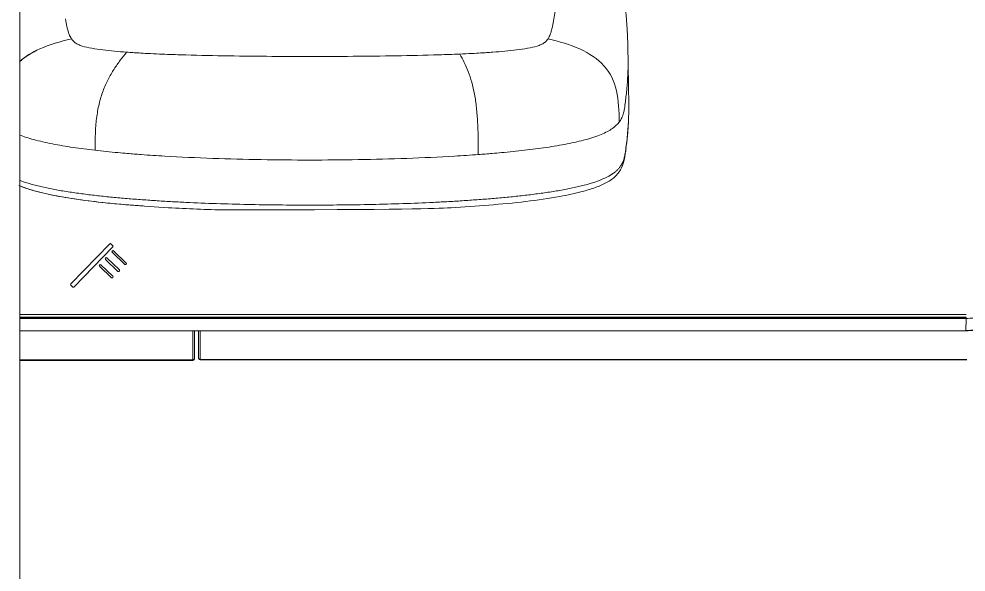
# Model space of a CAD drawing. Header units: millimetres. Extents: x -6909 to -4533, y -2578 to 782.
# Drawn here: x -5924.6 to -5752.5, y 400.2 to 500.8 of the extents above; entities that cross this region are included whole.
import ezdxf

# ---------------------------------------------------------------- set-up
doc = ezdxf.new("R2010")
doc.units = ezdxf.units.MM

msp = doc.modelspace()

# ---------------------------------------------------------------- linework, layer by layer
at = {"linetype": 'Continuous', "lineweight": 18}
for p, q in [((-5924.41, 566.29), (-5924.41, 116.29)), ((-5915.13, 452.62), (-5908.05, 459.92)), ((-5907.83, 459.93), (-5907.47, 459.58)), ((-5907.47, 459.36), (-5914.55, 452.06)), ((-5907.61, 458.59), (-5907.57, 458.63)), ((-5905.32, 456.17), (-5907.6, 458.38)), ((-5907.35, 458.64), (-5905.07, 456.43)), ((-5909.91, 456.07), (-5909.86, 456.12)), ((-5909.65, 456.12), (-5907.47, 454.01)), ((-5908.85, 457.29), (-5908.76, 457.39)), ((-5906.6, 454.9), (-5908.85, 457.08)), ((-5908.55, 457.39), (-5906.3, 455.21)), ((-5905.06, 456.22), (-5905.1, 456.18)), ((-5907.73, 453.75), (-5909.91, 455.86)), ((-5906.3, 455), (-5906.39, 454.91)), ((-5907.47, 453.8), (-5907.51, 453.75)), ((-5914.76, 452.05), (-5915.12, 452.4)), ((-5752.41, 447.09), (-5924.42, 447.09)), ((-5752.41, 446.59), (-5924.42, 446.59)), ((-5924.42, 446.53), (-5752.45, 446.53)), ((-5924.42, 446.51), (-5752.45, 446.51)), ((-5752.45, 446.35), (-5924.42, 446.35)), ((-5752.45, 446.35), (-5752.47, 444.11)), ((-5752.45, 446.53), (-5752.45, 446.53)), ((-5752.45, 446.35), (-5752.45, 446.51)), ((-5752.47, 444.11), (-5924.42, 444.11)), ((-5924.42, 444.1), (-5752.18, 444.1)), ((-5892.96, 438.79), (-5892.96, 444.1)), ((-5892.66, 439.06), (-5892.66, 444.1)), ((-5891.91, 444.1), (-5891.91, 439.14)), ((-5891.91, 442.49), (-5891.91, 444.1)), ((-5891.61, 438.87), (-5891.61, 444.1)), ((-5892.66, 439.01), (-5892.66, 439.06)), ((-5891.91, 439.14), (-5891.91, 439.09)), ((-5891.61, 438.87), (-5891.61, 438.79)), ((-5891.61, 438.87), (-5752.33, 438.87)), ((-5924.41, 438.79), (-5892.96, 438.79)), ((-5892.96, 438.71), (-5924.41, 438.71)), ((-5892.96, 438.71), (-5892.96, 438.79)), ((-5891.61, 438.79), (-5752.33, 438.79))]:
    msp.add_line(p, q, dxfattribs=at)
for centre, radius, start, end in [((-5907.94, 459.82), 0.15, 45.914, 135.914), ((-5907.58, 459.47), 0.15, 315.914, 45.914), ((-5907.5, 458.49), 0.15, 139.0116, 225.914), ((-5907.45, 458.53), 0.15, 45.914, 139.0116), ((-5909.8, 455.97), 0.15, 135.914, 225.914), ((-5909.76, 456.01), 0.15, 45.914, 135.914), ((-5908.74, 457.19), 0.15, 135.914, 225.914), ((-5908.65, 457.28), 0.15, 45.914, 135.914), ((-5905.21, 456.28), 0.15, 225.914, 319.2883), ((-5905.17, 456.32), 0.15, 319.3086, 45.914), ((-5906.5, 455.01), 0.15, 225.914, 314.9808), ((-5906.4, 455.11), 0.15, 314.9808, 45.914), ((-5907.62, 453.86), 0.15, 225.914, 315.914), ((-5907.58, 453.9), 0.15, 315.914, 45.914), ((-5915.02, 452.51), 0.15, 135.914, 225.914), ((-5914.65, 452.16), 0.15, 225.914, 315.914), ((-5892.96, 439.01), 0.3, 270, 0), ((-5891.61, 439.09), 0.3, 180, 270)]:
    msp.add_arc(centre, radius, start, end, dxfattribs=at)
for centre, start_param, end_param in [((-5892.96, 439.06), 1.570796, 3.141593), ((-5891.61, 439.14), 0, 1.570796)]:
    msp.add_ellipse(centre, major_axis=(-0.3, 0), ratio=0.920505, start_param=start_param, end_param=end_param, dxfattribs=at)
for points, knots in [([(-5828.41, 497.23), (-5828.32, 497.36), (-5828.17, 497.64), (-5828.01, 497.98), (-5827.77, 498.7), (-5827.56, 499.62), (-5827.25, 501.31), (-5826.76, 504.45), (-5826.44, 508.7), (-5826.58, 512.72), (-5826.85, 515.07), (-5826.96, 515.85)], [0, 0, 0, 0, 0.026506, 0.053011, 0.079517, 0.120653, 0.188295, 0.32358, 0.594148, 0.864716, 1, 1, 1, 1]), ([(-5916.09, 500.83), (-5916.01, 500.37), (-5915.87, 499.62), (-5915.66, 498.7), (-5915.41, 497.98), (-5915.26, 497.64), (-5915.11, 497.36), (-5915.02, 497.23)], [0, 0, 0, 0, 0.359229, 0.577688, 0.718459, 0.859229, 1, 1, 1, 1]), ([(-5915.02, 497.23), (-5917.03, 496.72), (-5919.02, 496.15), (-5922.18, 494.73), (-5923.44, 493.97), (-5924.47, 493.03)], [0, 0, 0, 0, 0.554554, 0.554554, 1, 1, 1, 1]), ([(-5915.02, 497.23), (-5917.03, 496.72), (-5919.02, 496.15), (-5922.16, 494.75), (-5923.4, 494), (-5924.41, 493.08)], [0, 0, 0, 0, 0.25, 0.25, 0.4471159, 0.4471159, 0.4471159, 0.4471159]), ([(-5915.02, 497.23), (-5914.93, 497.11), (-5914.74, 496.85), (-5914.34, 496.48), (-5913.79, 496.16), (-5912.82, 495.8), (-5911.33, 495.47), (-5909.32, 495.18), (-5907.2, 494.96), (-5905.73, 494.84), (-5904.99, 494.78)], [0, 0, 0, 0, 0.083333, 0.166667, 0.25, 0.333333, 0.5, 0.666667, 0.833333, 1, 1, 1, 1]), ([(-5844.44, 494.44), (-5843.69, 494.48), (-5842.48, 494.53), (-5840.58, 494.64), (-5839.59, 494.7), (-5838.04, 494.81), (-5836.24, 494.96), (-5834.1, 495.18), (-5832.1, 495.47), (-5830.6, 495.8), (-5829.64, 496.16), (-5828.91, 496.59), (-5828.58, 496.98), (-5828.41, 497.23)], [0, 0, 0, 0, 0.087922, 0.148727, 0.209532, 0.270338, 0.391948, 0.513558, 0.635169, 0.756779, 0.817584, 0.87839, 1, 1, 1, 1]), ([(-5828.41, 497.23), (-5826.4, 496.72), (-5824.41, 496.15), (-5820.9, 494.58), (-5819.38, 493.58), (-5817.12, 491.05), (-5816.37, 489.51), (-5815.56, 486.01), (-5815.5, 484.05), (-5815.47, 482.08)], [0, 0, 0, 0, 0.25, 0.25, 0.5, 0.5, 0.75, 0.75, 1, 1, 1, 1]), ([(-5904.99, 494.78), (-5904.62, 494.76), (-5903.83, 494.7), (-5902.84, 494.64), (-5900.95, 494.53), (-5898.5, 494.42), (-5893.89, 494.25), (-5887.44, 494.11), (-5879.59, 494.02), (-5871.71, 494), (-5863.84, 494.02), (-5856, 494.11), (-5849.52, 494.25), (-5845.71, 494.39), (-5844.44, 494.44)], [0, 0, 0, 0, 0.025848, 0.051696, 0.077544, 0.114916, 0.178136, 0.304577, 0.431017, 0.557457, 0.683897, 0.810339, 0.93678, 1, 1, 1, 1]), ([(-5844.44, 494.44), (-5844.17, 493.96), (-5843.63, 492.96), (-5842.88, 491.28), (-5842.25, 489.36), (-5841.74, 487.17), (-5841.39, 484.72), (-5841.18, 482.03), (-5841.09, 479.15), (-5841.09, 477.15), (-5841.08, 476.16)], [0, 0, 0, 0, 0.125, 0.25, 0.375, 0.5, 0.625, 0.75, 0.875, 1, 1, 1, 1]), ([(-5813.87, 494.01), (-5813.87, 493.7), (-5813.85, 491.75), (-5813.97, 488.99), (-5814.3, 486.13), (-5814.49, 484.67), (-5814.66, 483.84), (-5814.81, 483.32), (-5815.08, 482.67), (-5815.32, 482.28), (-5815.47, 482.08)], [0, 0, 0, 0, 0.080663, 0.49929, 0.708603, 0.81326, 0.876906, 0.917916, 0.958926, 1, 1, 1, 1]), ([(-5813.74, 485.82), (-5813.73, 485.22), (-5813.73, 483.9), (-5813.81, 481.83), (-5813.98, 479.53), (-5814.15, 477.93), (-5814.26, 477.13)], [0, 0, 0, 0, 0.178789, 0.413222, 0.704188, 1, 1, 1, 1]), ([(-5814.25, 477.4), (-5814.17, 477.92), (-5814.05, 478.96), (-5813.9, 480.53), (-5813.75, 482.81), (-5813.72, 484.58), (-5813.74, 485.84)], [0, 0, 0, 0, 0.183395, 0.366789, 0.550184, 1, 1, 1, 1]), ([(-5815.47, 482.08), (-5815.77, 481.67), (-5816.37, 481.09), (-5817.59, 480.34), (-5819.09, 479.64), (-5821.47, 478.85), (-5824.89, 478.07), (-5828.67, 477.44), (-5832.04, 477), (-5834.73, 476.71), (-5836.95, 476.49), (-5838.78, 476.33), (-5840.24, 476.22), (-5841.08, 476.16)], [0, 0, 0, 0, 0.121527, 0.182338, 0.243149, 0.364771, 0.486393, 0.608015, 0.729637, 0.790448, 0.851259, 0.91207, 1, 1, 1, 1]), ([(-5910.72, 476.93), (-5912.08, 477.09), (-5914.75, 477.44), (-5918.54, 478.07), (-5921.84, 478.82), (-5923.66, 479.41), (-5924.41, 479.71)], [0, 0, 0, 0, 0.2517756, 0.5034957, 0.7552159, 0.980175, 0.980175, 0.980175, 0.980175]), ([(-5924.41, 471.48), (-5924.34, 471.45), (-5922.61, 470.79), (-5919.67, 470.06), (-5915.64, 469.38), (-5913.14, 469.02), (-5910.98, 468.75), (-5909.23, 468.56), (-5907.91, 468.42), (-5906.57, 468.3), (-5905.22, 468.18), (-5903.87, 468.07), (-5902.05, 467.93), (-5899.77, 467.77), (-5897, 467.6), (-5893.3, 467.41), (-5888.64, 467.22), (-5883.01, 467.07), (-5877.37, 466.98), (-5871.71, 466.95), (-5866.06, 466.98), (-5860.42, 467.07), (-5854.79, 467.22), (-5850.13, 467.41), (-5846.42, 467.6), (-5843.66, 467.77), (-5841.38, 467.93), (-5839.56, 468.07), (-5838.21, 468.18), (-5836.86, 468.3), (-5835.52, 468.42), (-5834.2, 468.56), (-5832.45, 468.75), (-5830.29, 469.02), (-5827.79, 469.38), (-5823.76, 470.06), (-5820.2, 470.94), (-5817.66, 472.05), (-5816.67, 472.64), (-5816.05, 473.13), (-5815.66, 473.51), (-5815.34, 473.89), (-5815.08, 474.27), (-5814.88, 474.66), (-5814.72, 475.05), (-5814.6, 475.44), (-5814.47, 475.96), (-5814.35, 476.61), (-5814.28, 477.13), (-5814.25, 477.4)], [0.0012566, 0.0012566, 0.0012566, 0.0012566, 0.0040775, 0.0657909, 0.0865984, 0.107406, 0.1282135, 0.1386173, 0.1490211, 0.1594248, 0.1698286, 0.1802324, 0.1906361, 0.2114437, 0.2322512, 0.2530588, 0.2946739, 0.336289, 0.3779041, 0.4195192, 0.4611343, 0.5027496, 0.5443648, 0.58598, 0.6067876, 0.6275952, 0.6484028, 0.6588066, 0.6692104, 0.6796142, 0.690018, 0.7004218, 0.7108256, 0.7316332, 0.7524408, 0.7732484, 0.8349605, 0.8555905, 0.8762204, 0.8865354, 0.8968503, 0.9071653, 0.9174803, 0.9277952, 0.9381102, 0.9484252, 0.9587401, 0.9793701, 1, 1, 1, 1]), ([(-5841.08, 476.16), (-5842.5, 476.05), (-5846.81, 475.77), (-5854.07, 475.44), (-5862.88, 475.21), (-5871.71, 475.14), (-5880.55, 475.21), (-5889.35, 475.43), (-5896.64, 475.77), (-5901.75, 476.1), (-5904.64, 476.33), (-5906.48, 476.49), (-5908.71, 476.71), (-5910.04, 476.85), (-5910.72, 476.93)], [0, 0, 0, 0, 0.063221, 0.189663, 0.316106, 0.442548, 0.56899, 0.695431, 0.821873, 0.885094, 0.922467, 0.948315, 0.974163, 1, 1, 1, 1]), ([(-5814.25, 477.4), (-5814.24, 477.29), (-5814.24, 477.07), (-5814.27, 476.85), (-5814.3, 476.75), (-5814.3, 476.73)], [0, 0, 0, 0, 0.45987, 0.919737, 1, 1, 1, 1]), ([(-5814.31, 476.69), (-5814.37, 476.09), (-5814.6, 474.98), (-5815.11, 473.41), (-5816.17, 472.07), (-5817.84, 470.95), (-5819.9, 470.09), (-5822.04, 469.44), (-5824.15, 468.94), (-5827.47, 468.28), (-5832.46, 467.57), (-5839.12, 466.93), (-5847.14, 466.38), (-5852.95, 466.15), (-5886.97, 466.08)], [0, 0, 0, 0, 0.090349, 0.171855, 0.245446, 0.310632, 0.367521, 0.416019, 0.45733, 0.497928, 0.608257, 0.721034, 0.833053, 1, 1, 1, 1]), ([(-5901.96, 466.83), (-5904.32, 466.96), (-5908.33, 467.29), (-5913.83, 467.96), (-5918.5, 468.73), (-5922.11, 469.61), (-5923.93, 470.27), (-5924.55, 470.53)], [0, 0, 0, 0, 0.269353, 0.471978, 0.674168, 0.876439, 1, 1, 1, 1]), ([(-5924.41, 470.47), (-5924.08, 470.33), (-5923.11, 469.96), (-5921.4, 469.44), (-5919.29, 468.94), (-5915.96, 468.28), (-5910.98, 467.57), (-5904.31, 466.93), (-5896.29, 466.38), (-5890.49, 466.15), (-5886.97, 466.08)], [0.3398823, 0.3398823, 0.3398823, 0.3398823, 0.367521, 0.4160193, 0.4573297, 0.4979278, 0.6082566, 0.7210339, 0.8330528, 1, 1, 1, 1]), ([(-5737.47, 458.24), (-5737.47, 457.77), (-5737.5, 457.31), (-5737.63, 456.43), (-5737.72, 456), (-5737.96, 455.18), (-5738.1, 454.78), (-5738.42, 454.03), (-5738.6, 453.67), (-5738.99, 452.98), (-5739.2, 452.65), (-5739.64, 452.04), (-5739.87, 451.75), (-5740.35, 451.21), (-5740.59, 450.95), (-5740.96, 450.6), (-5741.08, 450.48), (-5741.26, 450.32), (-5741.36, 450.23), (-5741.47, 450.14), (-5741.52, 450.1), (-5741.55, 450.07), (-5741.56, 450.06), (-5741.57, 450.06), (-5741.57, 450.05), (-5741.57, 450.05), (-5741.57, 450.05), (-5741.57, 450.05), (-5741.57, 450.05), (-5741.57, 450.05), (-5741.57, 450.05), (-5741.96, 449.73), (-5742.36, 449.43), (-5743.2, 448.87), (-5743.63, 448.61), (-5744.52, 448.14), (-5744.97, 447.92), (-5745.9, 447.54), (-5746.36, 447.37), (-5747.3, 447.07), (-5747.78, 446.94), (-5748.72, 446.72), (-5749.2, 446.63), (-5750.14, 446.49), (-5750.61, 446.44), (-5751.54, 446.37), (-5752, 446.35), (-5752.45, 446.35)], [0, 0, 0, 0, 0.0625, 0.0625, 0.125, 0.125, 0.1875, 0.1875, 0.25, 0.25, 0.3125, 0.3125, 0.375, 0.375, 0.4375, 0.4375, 0.46875, 0.46875, 0.484375, 0.492187, 0.496094, 0.498047, 0.499023, 0.499512, 0.499756, 0.499878, 0.499939, 0.499969, 0.499985, 0.499985, 0.5, 0.5, 0.5625, 0.5625, 0.625, 0.625, 0.6875, 0.6875, 0.75, 0.75, 0.8125, 0.8125, 0.875, 0.875, 0.9375, 0.9375, 1, 1, 1, 1]), ([(-5752.5, 444.17), (-5752.49, 444.17), (-5752.25, 444.17), (-5751.79, 444.17), (-5751.12, 444.21), (-5750.44, 444.27), (-5749.71, 444.36), (-5748.91, 444.5), (-5748.04, 444.69), (-5747.12, 444.94), (-5746.23, 445.23), (-5745.4, 445.56), (-5744.66, 445.89), (-5744.01, 446.23), (-5743.45, 446.55), (-5742.96, 446.86), (-5742.53, 447.15), (-5742.15, 447.43), (-5741.91, 447.61), (-5741.8, 447.71), (-5741.8, 447.71)], [0, 0, 0, 0, 0.000839, 0.060307, 0.114876, 0.169934, 0.230922, 0.299141, 0.375537, 0.45811, 0.540794, 0.619041, 0.691267, 0.75666, 0.815273, 0.867824, 0.91521, 0.958052, 0.999994, 1, 1, 1, 1]), ([(-5741.69, 447.73), (-5742.03, 447.45), (-5742.39, 447.18), (-5743.15, 446.67), (-5743.54, 446.43), (-5744.37, 445.98), (-5744.79, 445.78), (-5745.67, 445.39), (-5746.12, 445.22), (-5747.04, 444.91), (-5747.52, 444.77), (-5748.48, 444.53), (-5748.97, 444.43), (-5749.96, 444.27), (-5750.46, 444.21), (-5751.46, 444.13), (-5751.97, 444.11), (-5752.47, 444.11)], [0, 0, 0, 0, 0.125, 0.125, 0.25, 0.25, 0.375, 0.375, 0.5, 0.5, 0.625, 0.625, 0.75, 0.75, 0.875, 0.875, 1, 1, 1, 1]), ([(-5752.47, 444.11), (-5752.48, 444.11), (-5752.48, 444.1), (-5752.48, 444.1), (-5752.48, 444.1), (-5752.49, 444.11), (-5752.49, 444.11), (-5752.49, 444.14), (-5752.5, 444.15), (-5752.5, 444.17)], [0, 0, 0, 0, 0.25, 0.25, 0.5, 0.5, 0.75, 0.75, 1, 1, 1, 1])]:
    msp.add_open_spline(points, degree=3, knots=knots, dxfattribs=at)
for points, degree in [([(-5814.64, 505.38), (-5813.93, 499.96), (-5813.88, 494.37)], 2), ([(-5910.72, 476.93), (-5910.71, 477.92), (-5910.7, 479.91), (-5910.49, 482.75), (-5910.03, 485.39), (-5909.3, 487.77), (-5908.36, 489.88), (-5907.28, 491.73), (-5906.14, 493.35), (-5905.37, 494.31), (-5904.99, 494.78)], 3), ([(-5813.88, 494.37), (-5813.88, 494.25), (-5813.87, 494.13), (-5813.87, 494.01)], 3), ([(-5813.87, 494.06), (-5813.81, 489.93), (-5813.74, 485.79)], 2)]:
    msp.add_open_spline(points, degree=degree, dxfattribs=at)

doc.saveas('drawing.dxf')
